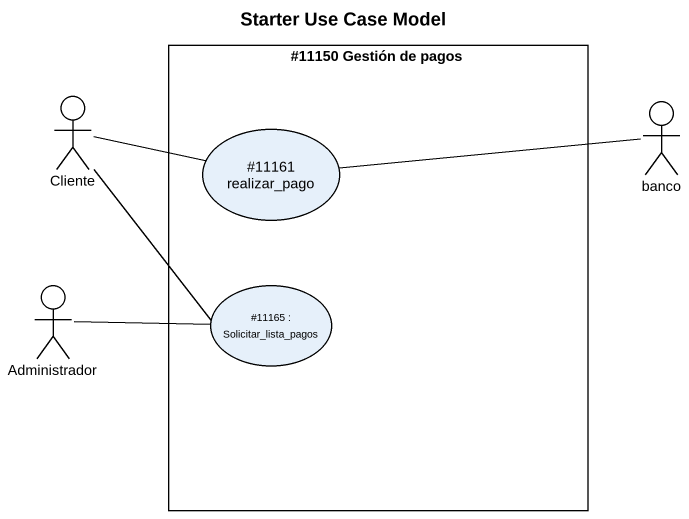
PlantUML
@startuml
title Starter Use Case Model
rectangle "#11150 Gestión de pagos" as r11150_Gestión_de_pagos {
  usecase "#11161 realizar_pago" as u11161_realizar_pago
  usecase "#11165 : Solicitar_lista_pagos" as u11165
}
actor Cliente
actor banco
actor Administrador
Cliente -right- u11161_realizar_pago
Cliente -- u11165
banco -left- u11161_realizar_pago
u11165 -left- Administrador
@enduml
